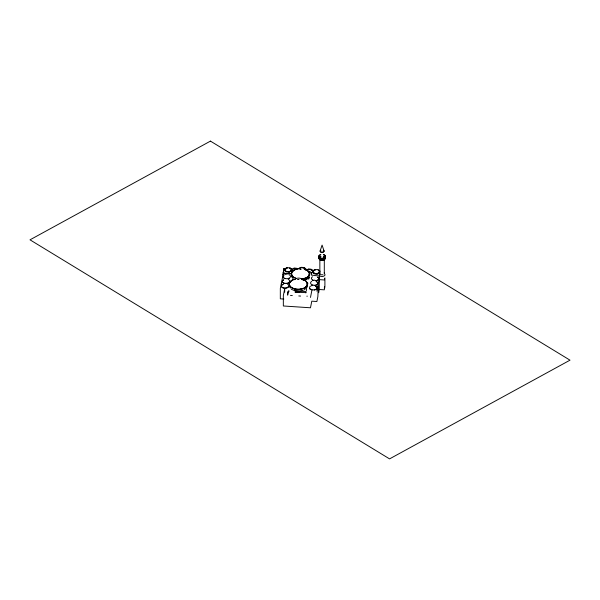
<?xml version="1.0" encoding="UTF-8"?>
<svg xmlns="http://www.w3.org/2000/svg" width="600" height="600" viewBox="0 0 600 600"><rect width="100%" height="100%" fill="white"/><g stroke="black" fill="none" stroke-linecap="round" stroke-linejoin="round"><path stroke-width="0.9" d="M311.22 273.772L311.22 274.545M283.373 275.52L283.433 274.028M283.207 274.928L283.485 271.433M283.32 274.935L283.485 272.31M283.38 273.743L283.403 273.36M319.41 274.155L319.237 279.78M281.528 284.355L281.715 283.845M283.132 272.873L284.055 268.778M283.252 272.888L284.055 268.642M284.895 269.295L284.978 268.897M287.715 294.712L288.24 292.072M291.562 276.548L291.923 274.733L291.555 276.532L293.37 279.022M306.63 287.91L307.17 285.195L306.63 287.91L303.855 290.1M308.647 277.74L309.93 271.275L309.93 272.543M299.603 292.447L295.013 292.147L305.94 292.65M306.285 290.918L306.63 289.185M308.663 278.947L309.022 277.118M310.478 297.45L311.79 290.835M316.882 291.173L319.567 277.65M319.267 279.173L319.267 289.507L318.63 292.733L318.255 285.96L317.88 296.49L316.882 301.507L311.79 301.17L310.478 307.785L283.335 305.985L283.335 295.65L284.7 288.772L284.7 292.222M319.267 279.638L324.3 279.968L324.6 278.468M324.263 288.3L324.57 286.778M306.165 270.097L308.407 269.07L311.243 269.265L313.013 270.728L312.69 272.362L311.19 273.045M304.62 269.25A8.947 5.167 0 0 1 307.538 270.668A9.345 5.4 0 0 1 306.007 278.153L301.695 279.248L305.94 278.093A9.217 5.325 0 0 0 307.44 270.712L304.462 269.415M296.812 268.485L293.97 268.29L291.728 269.31L291.397 270.952L289.155 271.987L286.32 271.793L284.543 270.495L284.88 268.695L287.123 267.668L289.957 267.862C292.905 268.695 291.75 271.89 289.155 271.815L286.32 271.627L284.543 270.33M307.522 284.812L307.86 283.14M308.715 278.962L309.082 277.155M315.255 269.7L313.013 270.728L312.683 272.362L314.468 273.66L317.303 273.847L319.545 272.82M320.145 250.95L322.08 245.085L324.015 250.905M305.94 279.87L308.715 277.688L305.94 279.69L303.382 280.147M284.947 274.275L287.73 273.712M320.873 250.282L320.52 250.5A2.032 1.177 0 0 0 320.288 251.64L320.993 252.053A1.792 1.035 0 0 0 322.808 252.173L323.647 251.865A2.032 1.177 0 0 0 323.873 250.718L323.25 250.252M323.212 252.022L323.543 251.82A1.905 1.103 0 0 0 323.76 250.748M320.07 256.395L319.38 256.785A3.518 2.032 0 0 0 318.983 258.765L320.745 260.1A2.198 1.268 0 0 0 322.965 260.25L323.468 260.07M323.858 259.29L324.382 258.975M323.67 259.718L324.69 259.035A3.397 1.958 0 0 0 325.065 257.13M289.013 272.145L290.925 271.32M298.957 268.335L301.2 267.315L304.035 267.502L305.812 268.793M298.957 268.507L301.2 267.48L304.035 267.668L305.812 268.957M301.327 267.788L302.947 267.885M313.013 270.555L315.255 269.535L318.09 269.722L319.868 271.013L319.545 272.655L317.303 273.675L314.468 273.487L312.69 272.197M315.405 270L313.485 270.877L313.207 272.28L314.722 273.382L317.153 273.548L319.072 272.67L319.35 271.267L318.337 270.532M284.88 268.86L287.123 267.84M287.265 268.14L285.353 269.01L285.067 270.413L286.582 271.522L289.013 271.688L290.925 270.81L291.21 269.407L289.695 268.298M292.2 269.468L293.483 268.882M306.165 270.263L308.407 269.235L311.243 269.43L313.013 270.728M306.638 270.413L308.55 269.535L310.98 269.7L312.495 270.81M310.935 272.798L312.21 272.212M319.072 273.457L317.153 274.178L314.722 273.87L313.207 272.79M310.935 273.18L312.21 272.722M320.745 254.55L319.38 255.195A3.518 2.032 0 0 0 318.983 257.168L320.07 257.978A3.308 1.905 0 0 0 323.415 258.195L324.788 257.558A3.518 2.032 0 0 0 325.178 255.577L324.022 254.827M320.798 254.61L319.478 255.233A3.397 1.958 0 0 0 319.095 257.145L320.138 257.918A3.188 1.838 0 0 0 323.37 258.135L324.69 257.513A3.397 1.958 0 0 0 325.065 255.6M319.995 256.41L320.798 256.14M320.947 256.418L319.778 256.965A2.993 1.725 0 0 0 319.23 257.782M323.093 259.92L324.173 259.522A2.34 1.35 0 0 1 323.88 259.822M295.312 279.12L292.725 279.78A9.345 5.4 0 0 0 291.195 287.265A8.947 5.167 0 0 0 303.923 288.127A9.345 5.4 0 0 0 305.452 280.642L301.695 279.248M293.587 279.81L295.312 279.375M301.695 279L306.007 277.897A9.345 5.4 0 0 0 307.538 270.42A8.947 5.167 0 0 0 303.78 268.778M303.382 280.522L305.085 280.087M299.032 289.365L303.855 288.315A9.217 5.325 0 0 0 306.015 281.498M303.007 290.31L299.603 291.18L295.013 290.873L291.293 289.245M283.822 299.055L280.32 298.822L280.32 288.487L283.252 273.712L291.87 273.765L284.212 273.263L284.212 272.76M299.603 289.403L295.013 289.095L291.293 287.468A9.217 5.325 0 0 1 289.47 284.978M284.055 268.837L285.915 268.957M311.88 270.675L313.733 270.803M284.212 273.772L283.252 273.712L283.252 275.49M319.267 289.507L324.3 289.837L324.9 286.83L324.9 277.86M288.803 290.46L288.803 291.735M295.013 290.873L305.903 291.6L305.903 292.868M288.795 291.735L287.715 291.66L287.715 295.215M290.483 295.403L292.327 295.522M298.778 295.95L300.615 296.07M293.97 268.125L296.812 268.312L297.99 269.175M297.675 278.055L300.038 278.212L301.942 279.045M314.272 280.14L314.895 280.215M311.22 275.055L319.605 276.097M302.392 279.638L304.702 280.56M297.038 278.685L293.28 277.043A9.345 5.4 0 0 1 294.81 269.558A8.947 5.167 0 0 1 298.207 268.567M296.34 278.543L293.28 277.29A9.345 5.4 0 0 1 294.81 269.812A8.947 5.167 0 0 1 298.207 268.822M324.728 255.135L324.097 254.767A3.308 1.905 0 0 0 323.325 254.52M324.728 256.725L324.097 256.365A3.308 1.905 0 0 0 323.325 256.118M324.022 256.35L325.178 257.175A3.518 2.032 0 0 1 324.788 259.147L323.22 260.077A2.812 1.627 0 0 1 320.37 259.89L319.725 259.14A2.692 1.552 0 0 1 319.538 258.757M323.798 256.605L324.712 257.288A2.993 1.725 0 0 1 324.93 258.157M319.83 259.028L320.37 259.335M320.07 259.478L320.55 259.755A2.513 1.448 0 0 0 321.135 259.942M323.415 259.793A3.308 1.905 0 0 1 320.07 259.575L319.44 259.215A2.993 1.725 0 0 1 319.23 258.337M318.09 269.888L319.868 271.178M303.757 267.93L305.295 269.048M289.957 268.028L291.728 269.317M319.192 275.25L320.827 276.472L322.68 276.593L324.757 275.618L324.975 274.522L324.142 272.97M320.647 251.858L320.407 251.61A1.905 1.103 0 0 1 320.618 250.545M289.47 286.755L290.407 288.038M324.3 273.3L324.308 259.185A2.34 1.35 0 0 0 324.3 258.84M319.853 273.353L319.853 258.892A2.34 1.35 0 0 0 320.025 259.567M307.065 295.987L307.065 296.498M292.83 270.142L292.83 271.11M283.95 268.755L283.95 270.48M293.37 277.245A9.217 5.325 0 0 1 294.877 269.865M289.38 284.07A9.217 5.325 0 0 1 292.793 280.087M306.112 281.46A9.345 5.4 0 0 1 303.923 288.375A8.947 5.167 0 0 1 291.195 287.52A9.345 5.4 0 0 1 292.725 280.035M317.678 277.17A3.645 2.123 5 0 1 318.487 279.322A3.645 2.123 5 0 1 315.735 280.605M313.853 280.418A3.645 2.123 5 0 1 312.532 276.78M315.608 286.305A3.645 2.123 5 0 1 315.892 289.335A3.645 2.123 5 0 1 310.755 289.2A3.645 2.123 5 0 1 310.478 286.178M311.19 285.862A3.645 2.123 5 0 1 312.038 285.668M316.163 281.452A3.645 2.123 5 0 1 317.032 284.603A3.645 2.123 5 0 1 311.685 284.535A3.645 2.123 5 0 1 311.752 281.4M288.938 274.77A3.645 2.078 -5 0 1 289.942 277.59A3.645 2.078 -5 0 1 284.918 278.468A3.645 2.078 -5 0 1 283.868 275.663M287.587 284.25A3.645 2.078 -5 0 1 287.468 287.317A3.645 2.078 -5 0 1 282.142 287.303A3.645 2.078 -5 0 1 283.178 284.228M288.157 279.435A3.645 2.07 -5 0 1 288.84 282.435A3.645 2.07 -5 0 1 283.493 282.877A3.645 2.07 -5 0 1 283.718 279.803A3.735 2.152 0 0 0 284.918 283.553M320.002 273.015A2.34 1.35 0 0 0 320.025 274.028L320.745 274.56A2.198 1.268 0 0 0 322.965 274.71M324.923 258.278A2.993 1.725 0 0 1 324.382 259.53M323.22 259.522A2.812 1.627 0 0 1 321.022 259.545M319.447 258.645A2.993 1.725 0 0 1 319.245 258.225M322.778 252.18A1.905 1.103 0 0 1 320.85 252.053M323.76 257.468A1.905 1.103 0 0 1 323.775 258.293M320.407 258.33A1.905 1.103 0 0 1 320.618 257.257M319.478 256.755A3.397 1.958 0 0 0 319.095 258.668L320.138 259.447A3.188 1.838 0 0 0 323.37 259.657L324.097 259.403A2.692 1.552 0 0 0 324.465 259.08M322.447 260.032A2.513 1.448 0 0 1 321.78 260.04M319.53 258.87A2.692 1.552 0 0 0 319.725 259.65L320.55 260.265A2.513 1.448 0 0 0 323.093 260.43L324.135 259.942A2.692 1.552 0 0 0 324.623 258.81M317.707 277.267A3.735 2.152 0 0 1 315.75 280.822M312.938 280.538A3.735 2.152 0 0 1 312.195 280.178M316.673 287.362A3.735 2.152 0 0 1 314.212 290.062M312.285 290.1A3.735 2.152 0 0 1 311.37 289.913M310.575 289.582A3.735 2.152 0 0 1 309.54 288.638M315.638 286.418A3.735 2.152 0 0 1 316.267 286.853M316.92 281.955A3.735 2.152 0 0 1 314.805 285.48M312.877 285.405A3.735 2.152 0 0 1 312 285.15M288.795 286.627A3.735 2.152 0 0 1 287.895 287.618M287.145 287.978A3.735 2.152 0 0 1 285.3 288.308L284.325 288.255A3.735 2.152 0 0 1 281.468 286.515A3.735 2.152 0 0 1 283.155 284.332M289.507 278.46A3.735 2.152 0 0 1 288.712 278.782M284.985 278.685A3.735 2.152 0 0 1 283.845 275.707M289.86 281.67A3.735 2.152 0 0 1 289.23 282.728M288.585 283.147A3.735 2.152 0 0 1 286.845 283.635M299.947 269.168L300.915 269.243L299.947 269.168M297.862 279.39L298.83 279.465L297.862 279.39M210.45 141.113L30 239.827L389.565 458.888L570 360.165L210.45 141.113"/></g></svg>
